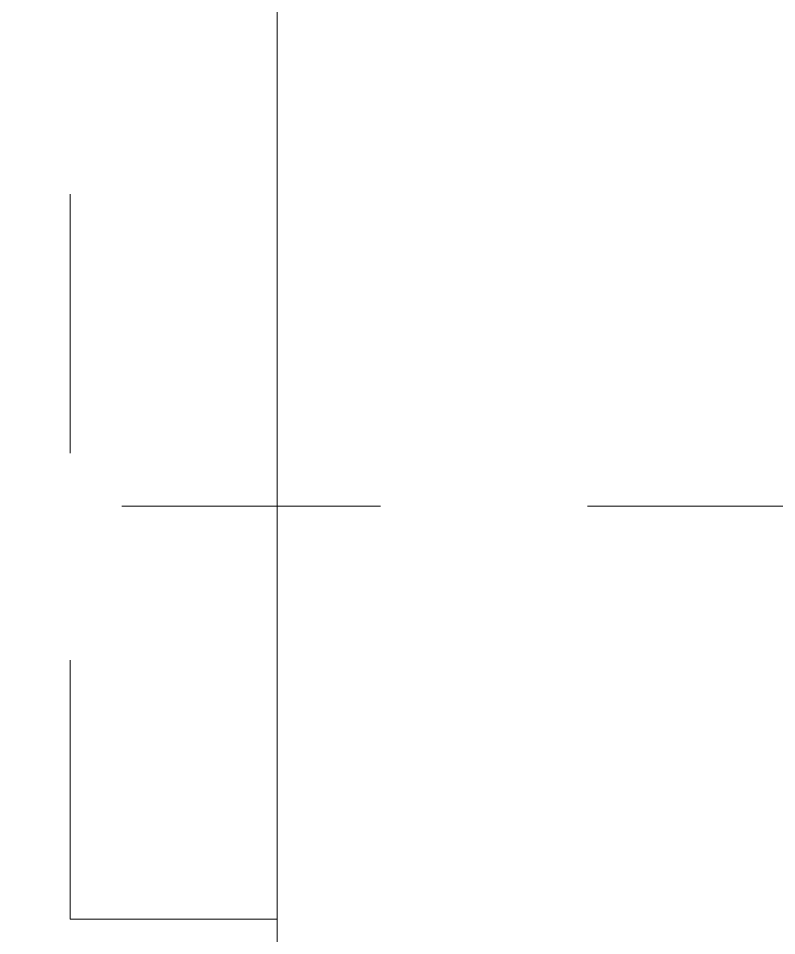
# Model space of a CAD drawing. Header units: metres. Extents: x 14 to 2416, y -346 to 476.
# Drawn here: x 146.2016 to 146.568, y -149.1354 to -148.6925 of the extents above; entities that cross this region are included whole.
import ezdxf

# ---------------------------------------------------------------- set-up
doc = ezdxf.new("R2010")
doc.units = ezdxf.units.M
for name, pattern in [('0', [0]), ('Dash Style-2', [0.694425, 0.48607, -0.208355]), ('HIDDEN2', [0.1875, 0.125, -0.0625])]:
    doc.linetypes.add(name, pattern=pattern)
doc.layers.get('0').update_dxf_attribs({"linetype": '0', "lineweight": 20})
for name, color, linetype, lineweight in [('A-ANNO-TEXT', 20, 'Continuous', 13), ('A-WALL', 250, 'Continuous', 20), ('baños', 251, 'Continuous', 0), ('E Tuberia Emp Piso', 24, 'Dash Style-2', 40)]:
    doc.layers.add(name, color=color, linetype=linetype, lineweight=lineweight)
doc.layers.add('Techos 1', color=7, linetype='HIDDEN2', lineweight=9, true_color=0x42391a)
doc.styles.get("Standard").update_dxf_attribs({"font": 'arial.ttf', "height": 0.1875})

# ---------------------------------------------------------------- blocks, each defined once
blk = doc.blocks.new('PL BASE 2N NASAS 09')
at = {"layer": 'A-WALL'}
blk.add_line((171.89755, -21.60171), (171.89755, -22.66081), dxfattribs=at)
at = {"layer": 'A-WALL', "linetype": 'HIDDEN2'}
for q in [(171.79755, -21.81126), (171.89755, -22.41126)]:
    blk.add_line((171.79755, -22.41126), q, dxfattribs=at)
at = {"layer": 'Techos 1'}
blk.add_line((163.94755, -22.21177), (176.09755, -22.21177), dxfattribs=at)
at = {"layer": 'baños', "linetype": 'Continuous', "flags": 8}
for tag, p in [('MODELNUMBER', (167.1329, -5.63062, 0)), ('TRADENAME', (167.1329, -5.63066, 0)), ('PRODUCT', (167.1329, -5.6307, 0)), ('MATERIAL', (167.1329, -5.63074, 0)), ('MODELNUMBER', (168.30765, -5.63062, 0)), ('TRADENAME', (168.30765, -5.63066, 0)), ('PRODUCT', (168.30765, -5.6307, 0)), ('MATERIAL', (168.30765, -5.63074, 0))]:
    blk.add_attdef(tag, p, '', height=0.0000254, rotation=180.0001, dxfattribs=at)
at = {"layer": 'baños', "linetype": 'Continuous'}
for tag, p, rotation in [('MODELNUMBER', (169.24282, -19.70647), 180.0001), ('TRADENAME', (169.24278, -19.70642), 180.0001), ('MATERIAL', (169.24301, -19.70634), 180.0001), ('PRODUCT', (169.243, -19.70638), 180.0001), ('MODELNUMBER', (169.95239, -19.70647), 179.9999), ('TRADENAME', (169.95239, -19.70642), 179.9999), ('MATERIAL', (169.95239, -19.70634), 179.9999), ('PRODUCT', (169.95239, -19.70638), 179.9999)]:
    blk.add_attdef(tag, p, '', height=0.0000254, rotation=rotation, dxfattribs=at)
blk = doc.blocks.new('PL MUEBLES 2N NASAS 09')
blk.add_blockref('PL BASE 2N NASAS 09', (49.91428, 62.71701))
blk = doc.blocks.new('A$C595364de')
blk.add_blockref('PL MUEBLES 2N NASAS 09', (-199.56182, -36.6052))

msp = doc.modelspace()

# ---------------------------------------------------------------- linework, layer by layer
at = {"layer": 'E Tuberia Emp Piso', "ltscale": 0.5}
msp.add_arc((140.63289, -151.94837), 6.18561, 4.916475, 61.906743, dxfattribs=at)

# ---------------------------------------------------------------- block references
at = {"layer": 'A-ANNO-TEXT'}
msp.add_blockref('A$C595364de', (124.07662, -152.82804), dxfattribs=at)
msp.add_blockref('A$C595364de', (124.07662, -152.82804), dxfattribs=at)

doc.saveas('drawing.dxf')
